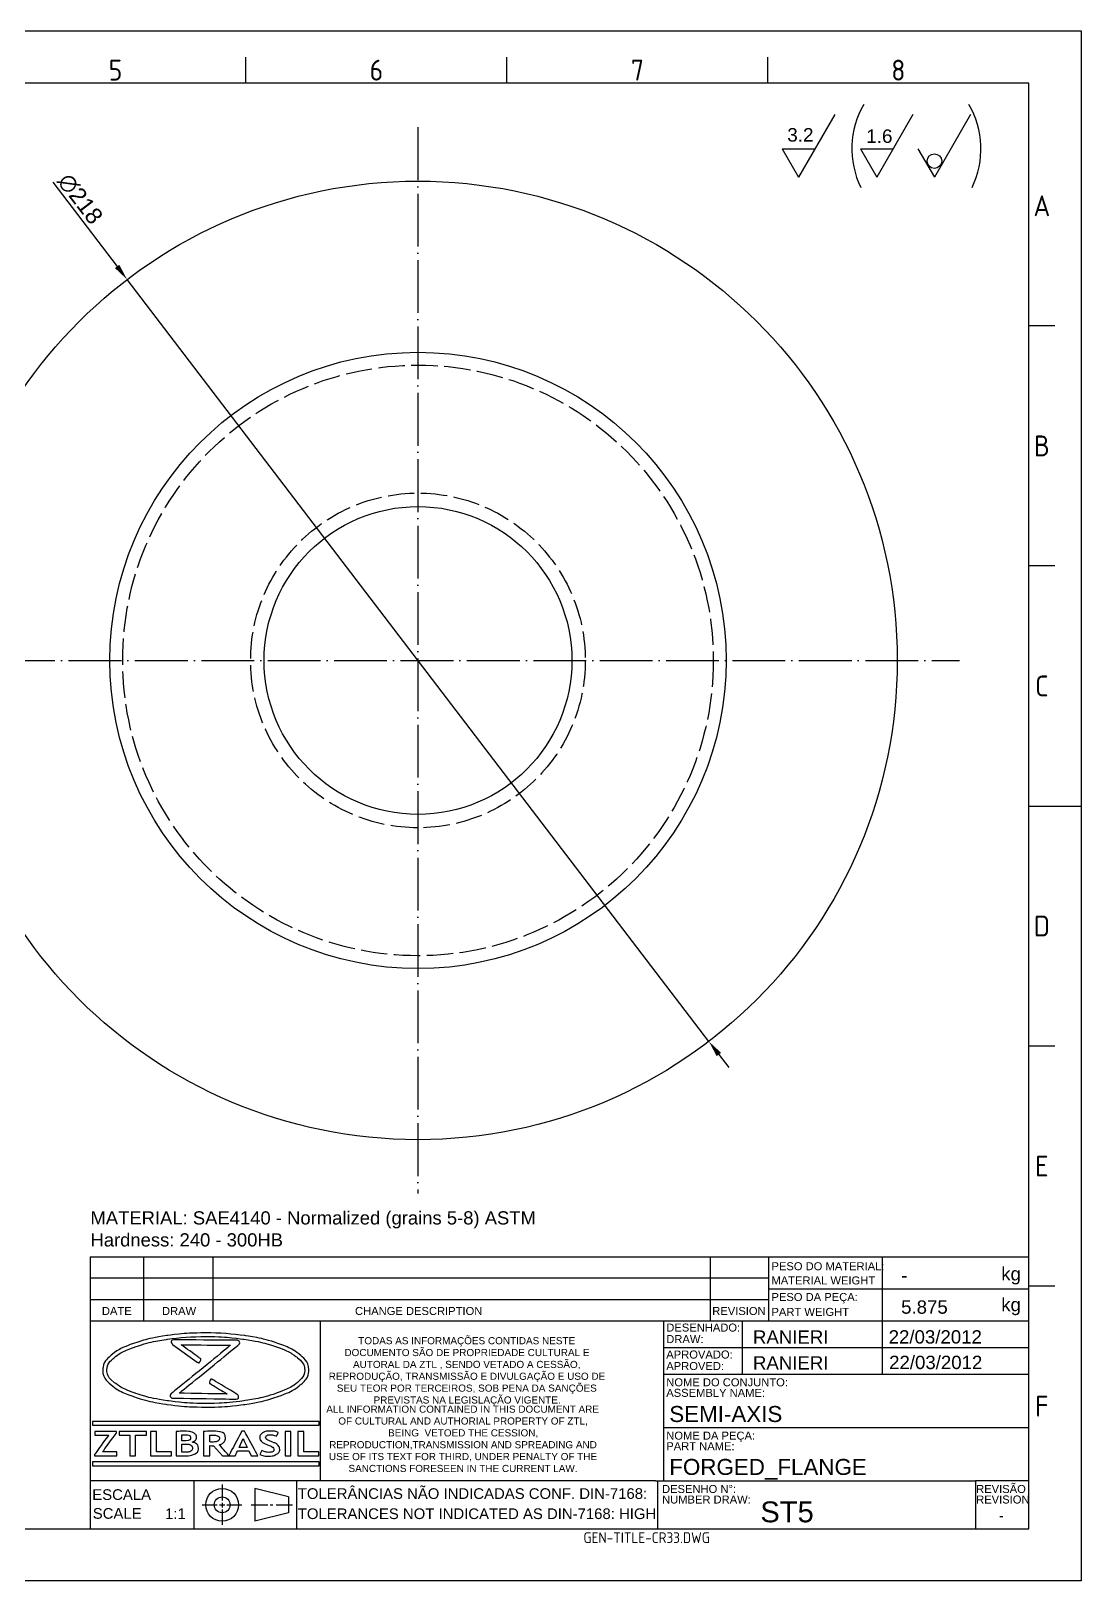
# Model space of a CAD drawing. Header units: millimetres. Extents: x 1867 to 2365, y 1359 to 1712.
# Drawn here: x 2126.7 to 2365.5, y 1359.2 to 1711.7 of the extents above; entities that cross this region are included whole.
import ezdxf
from ezdxf.enums import TextEntityAlignment as Align

# ---------------------------------------------------------------- set-up
doc = ezdxf.new("R2010")
doc.units = ezdxf.units.MM
for name, pattern in [('ACAD_ISO02W100', [15, 12, -3]), ('ACAD_ISO04W100', [30, 24, -3, 0, -3]), ('ACAD_ISO05W100', [33, 24, -3, 0, -3, 0, -3])]:
    doc.linetypes.add(name, pattern=pattern)
for name, color, linetype, lineweight in [('AM_0', 7, 'Continuous', 30), ('AM_4', 1, 'ACAD_ISO04W100', 25), ('AM_5', 3, 'Continuous', 25), ('AM_8', 170, 'Continuous', 25), ('AM_9', 40, 'ACAD_ISO02W100', 25), ('AM_BOR', 2, 'ACAD_ISO05W100', 25)]:
    doc.layers.add(name, color=color, linetype=linetype, lineweight=lineweight)
doc.layers.add('Camada 1', color=7, linetype='Continuous')
doc.styles.add('ACISOTS', font='isocp.shx', dxfattribs={"height": 1})
doc.styles.get("Standard").update_dxf_attribs({"font": 'arial.ttf'})
doc.dimstyles.new('ISO-25', dxfattribs={"dimtxt": 3.75, "dimasz": 3.75, "dimexe": 1.25, "dimexo": 0.625, "dimtad": 1, "dimtxsty": 'Standard', "dimcen": 2.5, "dimadec": 0, "dimazin": 0, "dimtfac": 1, "dimtmove": 0, "dimatfit": 3, "dimfxl": 1, "dimarcsym": 0})

# ---------------------------------------------------------------- blocks, each defined once
blk = doc.blocks.new('A3 ZTL')
for p, q in [((401.17, 280.82), (19.57, 280.82)), ((401.17, 9.78), (401.17, 280.82)), ((19.57, 9.78), (401.17, 9.78))]:
    blk.add_line(p, q)
at = {"layer": 'AM_BOR', "color": 135, "linetype": 'Continuous', "lineweight": 25}
for p, q in [((0, 290.61), (410.96, 290.61)), ((410.96, 290.61), (410.96, 0)), ((410.96, 0), (0, 0))]:
    blk.add_line(p, q, dxfattribs=at)
at = {"layer": 'AM_BOR', "color": 135, "lineweight": 25}
for p, q in [((254.4, 280.82), (254.4, 285.71)), ((303.33, 280.82), (303.33, 285.71)), ((352.25, 280.82), (352.25, 285.71)), ((406.07, 235.32), (401.17, 235.32)), ((406.07, 190.31), (401.17, 190.31)), ((401.17, 145.3), (410.96, 145.3)), ((406.07, 100.29), (401.17, 100.29)), ((406.07, 55.28), (401.17, 55.28))]:
    blk.add_line(p, q, dxfattribs=at)
at = {"layer": 'AM_BOR', "color": 135, "lineweight": 25, "style": 'ACISOTS'}
for s, p in [('5', (229.94, 283.27)), ('6', (278.86, 283.27)), ('7', (327.79, 283.27)), ('8', (376.71, 283.27)), ('A', (403.62, 257.83)), ('B', (403.62, 212.82)), ('C', (403.62, 167.81)), ('D', (403.62, 122.8)), ('E', (403.62, 77.79)), ('F', (403.62, 32.78))]:
    blk.add_text(s, height=3.91, dxfattribs=at).set_placement(p, align=Align.MIDDLE)
blk = doc.blocks.new('*D83')
at = {"layer": 'AM_5', "color": 0, "lineweight": -2, "ltscale": 0.5, "transparency": 16777216}
for p, q in [((2131.66, 1677.32), (2146.28, 1658.17)), ((2280.86, 1481.92), (2148.56, 1655.19)), ((2283.14, 1478.94), (2285.41, 1475.96))]:
    blk.add_line(p, q, dxfattribs=at)
at = {"layer": 'AM_5', "color": 0, "ltscale": 0.5, "transparency": 16777216}
for points in [[(2146.78, 1658.54), (2145.79, 1657.79), (2148.56, 1655.19)], [(2283.64, 1479.32), (2282.64, 1478.56), (2280.86, 1481.92)]]:
    blk.add_solid(points, dxfattribs=at)
at = {"layer": 'Defpoints', "color": 0, "ltscale": 0.5, "transparency": 16777216}
for p in [(2148.56, 1655.19), (2280.86, 1481.92)]:
    blk.add_point(p, dxfattribs=at)
at = {"layer": 'AM_5', "color": 0, "ltscale": 0.5, "transparency": 16777216, "insert": (2137.89, 1673.51), "char_height": 3.75, "attachment_point": 5, "rotation": 307.3657}
blk.add_mtext('∅218', dxfattribs=at)

msp = doc.modelspace()

# ---------------------------------------------------------------- linework, layer by layer
at = {"linetype": 'Continuous'}
msp.add_line((2140.138, 1432.93), (2353.626, 1432.93), dxfattribs=at)
at = {"layer": 'AM_0', "ltscale": 0.5}
for radius in [109, 70.08, 35]:
    msp.add_circle((2214.711, 1568.554), radius, dxfattribs=at)
at = {"layer": 'AM_4', "ltscale": 0.5}
for p, q in [((2214.711, 1689.798), (2214.711, 1447.311)), ((1923.852, 1568.554), (2337.878, 1568.554))]:
    msp.add_line(p, q, dxfattribs=at)
at = {"layer": 'AM_5'}
for p, q in [((2309.489, 1692.686), (2301.272, 1678.453)), ((2327.285, 1692.686), (2319.067, 1678.453)), ((2340.37, 1692.686), (2332.152, 1678.453)), ((2297.537, 1684.923), (2305.007, 1684.923)), ((2297.537, 1684.923), (2301.272, 1678.453)), ((2315.332, 1684.923), (2322.803, 1684.923)), ((2315.332, 1684.923), (2319.067, 1678.453)), ((2328.417, 1684.923), (2332.152, 1678.453))]:
    msp.add_line(p, q, dxfattribs=at)
msp.add_circle((2332.167, 1682.119), 1.656, dxfattribs=at)
for centre, start, end in [((2333.504, 1684.908), 149.81687, 205.95777), ((2322.63, 1684.908), 334.04223, 30.18313)]:
    msp.add_arc(centre, 20.115, start, end, dxfattribs=at)
at = {"layer": 'AM_8', "color": 0, "linetype": 'Continuous'}
for p, q in [((2140.138, 1432.93), (2140.138, 1371.067)), ((2152.268, 1432.93), (2152.268, 1418.374)), ((2168.037, 1432.93), (2168.037, 1418.374)), ((2281.151, 1432.93), (2281.151, 1418.374)), ((2294.489, 1418.374), (2294.489, 1432.93)), ((2320.268, 1432.93), (2320.268, 1425.652)), ((2353.626, 1371.067), (2353.626, 1432.93)), ((2294.489, 1428.078), (2140.138, 1428.078)), ((2294.489, 1425.652), (2353.626, 1425.652)), ((2320.268, 1425.652), (2320.268, 1418.374)), ((2140.138, 1423.226), (2294.489, 1423.226)), ((2140.138, 1418.374), (2268.716, 1418.374)), ((2192.475, 1418.374), (2192.475, 1381.984)), ((2268.716, 1418.374), (2353.626, 1418.374)), ((2270.568, 1418.374), (2270.568, 1395.327)), ((2288.464, 1418.374), (2288.464, 1406.244)), ((2320.268, 1418.374), (2320.268, 1406.244)), ((2270.568, 1412.309), (2353.626, 1412.309)), ((2270.568, 1406.244), (2353.626, 1406.244)), ((2270.568, 1395.327), (2270.568, 1381.984)), ((2270.568, 1394.114), (2353.626, 1394.114)), ((2140.669, 1385.395), (2180.406, 1385.395)), ((2268.716, 1381.984), (2140.138, 1381.984)), ((2193.948, 1381.984), (2140.138, 1381.984)), ((2163.712, 1381.984), (2163.712, 1371.067)), ((2187.071, 1381.984), (2187.071, 1371.067)), ((2268.716, 1381.984), (2341.496, 1381.984)), ((2269.221, 1371.067), (2269.221, 1381.984)), ((2353.626, 1381.984), (2341.496, 1381.984)), ((2341.496, 1381.984), (2341.496, 1371.067)), ((2170.175, 1381.109), (2170.175, 1377.51)), ((2185.255, 1378.325), (2177.624, 1380.26)), ((2177.624, 1380.26), (2177.624, 1372.792)), ((2185.255, 1378.325), (2185.255, 1374.726)), ((2165.614, 1376.526), (2169.039, 1376.526)), ((2169.558, 1376.526), (2170.763, 1376.526)), ((2170.175, 1377.009), (2170.175, 1375.934)), ((2170.175, 1375.452), (2170.175, 1371.943)), ((2171.227, 1376.526), (2174.63, 1376.526)), ((2176.792, 1376.526), (2180.544, 1376.526)), ((2181.122, 1376.526), (2181.726, 1376.526)), ((2182.424, 1376.526), (2186.14, 1376.526)), ((2185.255, 1374.726), (2177.624, 1372.792)), ((2140.138, 1371.067), (2353.626, 1371.067))]:
    msp.add_line(p, q, dxfattribs=at)
for radius in [3.734, 1.8]:
    msp.add_circle((2170.175, 1376.526), radius, dxfattribs=at)
at = {"layer": 'AM_9', "ltscale": 0.5}
for radius in [67.159, 38.056]:
    msp.add_circle((2214.711, 1568.554), radius, dxfattribs=at)
at = {"layer": 'Camada 1'}
for points, knots in [([(2166.45, 1415.617), (2169.579, 1415.617), (2172.57, 1415.398), (2175.302, 1415.001), (2175.302, 1415.001), (2178.142, 1414.589), (2180.703, 1413.984), (2182.85, 1413.235), (2182.85, 1413.235), (2185.055, 1412.465), (2186.834, 1411.537), (2188.051, 1410.497), (2188.051, 1410.497), (2189.235, 1409.485), (2189.889, 1408.366), (2189.889, 1407.183), (2189.889, 1407.183), (2189.889, 1405.999), (2189.235, 1404.88), (2188.051, 1403.868), (2188.051, 1403.868), (2186.834, 1402.829), (2185.055, 1401.9), (2182.85, 1401.13), (2182.85, 1401.13), (2180.703, 1400.38), (2178.142, 1399.776), (2175.302, 1399.364), (2175.302, 1399.364), (2172.57, 1398.967), (2169.579, 1398.748), (2166.45, 1398.748), (2166.45, 1398.748), (2163.321, 1398.748), (2160.33, 1398.967), (2157.598, 1399.364), (2157.598, 1399.364), (2154.758, 1399.776), (2152.198, 1400.38), (2150.05, 1401.13), (2150.05, 1401.13), (2147.845, 1401.9), (2146.066, 1402.829), (2144.85, 1403.868), (2144.85, 1403.868), (2143.665, 1404.88), (2143.011, 1405.999), (2143.011, 1407.183), (2143.011, 1407.183), (2143.011, 1408.366), (2143.665, 1409.485), (2144.85, 1410.497), (2144.85, 1410.497), (2146.066, 1411.537), (2147.845, 1412.465), (2150.05, 1413.235), (2150.05, 1413.235), (2152.198, 1413.984), (2154.759, 1414.589), (2157.598, 1415.001), (2157.598, 1415.001), (2160.33, 1415.398), (2163.321, 1415.617), (2166.45, 1415.617)], [0, 0, 0, 0, 0.0588235, 0.0588235, 0.0588235, 0.0882353, 0.1176471, 0.1176471, 0.1176471, 0.1470588, 0.1764706, 0.1764706, 0.1764706, 0.2058824, 0.2352941, 0.2352941, 0.2352941, 0.2647059, 0.2941176, 0.2941176, 0.2941176, 0.3235294, 0.3529412, 0.3529412, 0.3529412, 0.3823529, 0.4117647, 0.4117647, 0.4117647, 0.4411765, 0.4705882, 0.4705882, 0.4705882, 0.5, 0.5294118, 0.5294118, 0.5294118, 0.5588235, 0.5882353, 0.5882353, 0.5882353, 0.6176471, 0.6470588, 0.6470588, 0.6470588, 0.6764706, 0.7058824, 0.7058824, 0.7058824, 0.7352941, 0.7647059, 0.7647059, 0.7647059, 0.7941176, 0.8235294, 0.8235294, 0.8235294, 0.8529412, 0.8823529, 0.8823529, 0.8823529, 0.9411765, 1, 1, 1, 1]), ([(2166.45, 1414.785), (2163.376, 1414.785), (2160.442, 1414.571), (2157.767, 1414.184), (2157.767, 1414.184), (2154.987, 1413.781), (2152.485, 1413.192), (2150.392, 1412.461), (2150.392, 1412.461), (2148.355, 1411.75), (2146.714, 1410.911), (2145.596, 1409.988), (2145.596, 1409.988), (2144.536, 1409.113), (2143.95, 1408.164), (2143.95, 1407.183), (2143.95, 1407.183), (2143.95, 1406.201), (2144.536, 1405.252), (2145.596, 1404.377), (2145.596, 1404.377), (2146.714, 1403.454), (2148.355, 1402.615), (2150.392, 1401.904), (2150.392, 1401.904), (2152.485, 1401.173), (2154.987, 1400.584), (2157.767, 1400.181), (2157.767, 1400.181), (2160.442, 1399.794), (2163.375, 1399.58), (2166.45, 1399.58), (2166.45, 1399.58), (2169.525, 1399.58), (2172.458, 1399.794), (2175.134, 1400.181), (2175.134, 1400.181), (2177.913, 1400.584), (2180.415, 1401.173), (2182.508, 1401.904), (2182.508, 1401.904), (2184.545, 1402.615), (2186.186, 1403.454), (2187.304, 1404.377), (2187.304, 1404.377), (2188.364, 1405.252), (2188.951, 1406.201), (2188.951, 1407.183), (2188.951, 1407.183), (2188.951, 1408.164), (2188.364, 1409.113), (2187.304, 1409.988), (2187.304, 1409.988), (2186.186, 1410.911), (2184.545, 1411.75), (2182.508, 1412.461), (2182.508, 1412.461), (2180.415, 1413.192), (2177.913, 1413.781), (2175.133, 1414.184), (2175.133, 1414.184), (2172.458, 1414.571), (2169.525, 1414.785), (2166.45, 1414.785)], [0, 0, 0, 0, 0.0588235, 0.0588235, 0.0588235, 0.0882353, 0.1176471, 0.1176471, 0.1176471, 0.1470588, 0.1764706, 0.1764706, 0.1764706, 0.2058824, 0.2352941, 0.2352941, 0.2352941, 0.2647059, 0.2941176, 0.2941176, 0.2941176, 0.3235294, 0.3529412, 0.3529412, 0.3529412, 0.3823529, 0.4117647, 0.4117647, 0.4117647, 0.4411765, 0.4705882, 0.4705882, 0.4705882, 0.5, 0.5294118, 0.5294118, 0.5294118, 0.5588235, 0.5882353, 0.5882353, 0.5882353, 0.6176471, 0.6470588, 0.6470588, 0.6470588, 0.6764706, 0.7058824, 0.7058824, 0.7058824, 0.7352941, 0.7647059, 0.7647059, 0.7647059, 0.7941176, 0.8235294, 0.8235294, 0.8235294, 0.8529412, 0.8823529, 0.8823529, 0.8823529, 0.9411765, 1, 1, 1, 1]), ([(2164.501, 1408.978), (2164.501, 1408.978), (2158.885, 1413.002), (2158.885, 1413.002), (2158.885, 1413.002), (2158.467, 1413.302), (2158.637, 1414.062), (2159.129, 1414.058), (2159.129, 1414.058), (2159.129, 1414.058), (2173.632, 1413.942), (2173.632, 1413.942), (2173.632, 1413.942), (2174.108, 1413.938), (2174.285, 1413.22), (2173.896, 1412.904), (2173.896, 1412.904), (2173.896, 1412.904), (2160.395, 1401.904), (2160.395, 1401.904), (2160.395, 1401.904), (2160.395, 1401.904), (2171.338, 1401.728), (2171.338, 1401.728), (2171.338, 1401.728), (2171.338, 1401.728), (2167.657, 1403.945), (2167.657, 1403.945), (2167.657, 1403.945), (2167.415, 1404.091), (2167.173, 1404.237), (2167.384, 1404.742), (2167.384, 1404.742), (2167.595, 1405.248), (2167.837, 1405.102), (2168.079, 1404.957), (2168.079, 1404.957), (2168.079, 1404.957), (2173.597, 1401.633), (2173.597, 1401.633), (2173.597, 1401.633), (2174.048, 1401.36), (2173.889, 1400.551), (2173.38, 1400.559), (2173.38, 1400.559), (2173.38, 1400.559), (2158.878, 1400.792), (2158.878, 1400.792), (2158.878, 1400.792), (2158.403, 1400.799), (2158.229, 1401.515), (2158.617, 1401.83), (2158.617, 1401.83), (2158.617, 1401.83), (2172.104, 1412.818), (2172.104, 1412.818), (2172.104, 1412.818), (2172.104, 1412.818), (2160.863, 1412.909), (2160.863, 1412.909), (2160.863, 1412.909), (2160.863, 1412.909), (2164.985, 1409.954), (2164.985, 1409.954), (2164.985, 1409.954), (2165.215, 1409.79), (2165.445, 1409.625), (2165.202, 1409.137), (2165.202, 1409.137), (2164.96, 1408.649), (2164.73, 1408.814), (2164.501, 1408.978)], [0, 0, 0, 0, 0.0526316, 0.0526316, 0.0526316, 0.0789474, 0.1052632, 0.1052632, 0.1052632, 0.1315789, 0.1578947, 0.1578947, 0.1578947, 0.1842105, 0.2105263, 0.2105263, 0.2105263, 0.2368421, 0.2631579, 0.2631579, 0.2631579, 0.2894737, 0.3157895, 0.3157895, 0.3157895, 0.3421053, 0.3684211, 0.3684211, 0.3684211, 0.3947368, 0.4210526, 0.4210526, 0.4210526, 0.4473684, 0.4736842, 0.4736842, 0.4736842, 0.5, 0.5263158, 0.5263158, 0.5263158, 0.5526316, 0.5789474, 0.5789474, 0.5789474, 0.6052632, 0.6315789, 0.6315789, 0.6315789, 0.6578947, 0.6842105, 0.6842105, 0.6842105, 0.7105263, 0.7368421, 0.7368421, 0.7368421, 0.7631579, 0.7894737, 0.7894737, 0.7894737, 0.8157895, 0.8421053, 0.8421053, 0.8421053, 0.8684211, 0.8947368, 0.8947368, 0.8947368, 0.9473684, 1, 1, 1, 1]), ([(2140.769, 1395.493), (2140.769, 1395.493), (2192.131, 1395.493), (2192.131, 1395.493), (2192.131, 1395.493), (2192.131, 1395.493), (2192.232, 1395.493), (2192.232, 1395.493), (2192.232, 1395.493), (2192.232, 1395.493), (2192.232, 1395.392), (2192.232, 1395.392), (2192.232, 1395.392), (2192.232, 1395.392), (2192.232, 1394.724), (2192.232, 1394.724), (2192.232, 1394.724), (2192.232, 1394.724), (2192.232, 1394.623), (2192.232, 1394.623), (2192.232, 1394.623), (2192.232, 1394.623), (2192.131, 1394.623), (2192.131, 1394.623), (2192.131, 1394.623), (2192.131, 1394.623), (2140.769, 1394.623), (2140.769, 1394.623), (2140.769, 1394.623), (2140.769, 1394.623), (2140.669, 1394.623), (2140.669, 1394.623), (2140.669, 1394.623), (2140.669, 1394.623), (2140.669, 1394.724), (2140.669, 1394.724), (2140.669, 1394.724), (2140.669, 1394.724), (2140.669, 1395.392), (2140.669, 1395.392), (2140.669, 1395.392), (2140.669, 1395.392), (2140.669, 1395.493), (2140.669, 1395.493), (2140.669, 1395.493), (2140.669, 1395.493), (2140.769, 1395.493), (2140.769, 1395.493)], [0, 0, 0, 0, 0.0769231, 0.0769231, 0.0769231, 0.1153846, 0.1538462, 0.1538462, 0.1538462, 0.1923077, 0.2307692, 0.2307692, 0.2307692, 0.2692308, 0.3076923, 0.3076923, 0.3076923, 0.3461538, 0.3846154, 0.3846154, 0.3846154, 0.4230769, 0.4615385, 0.4615385, 0.4615385, 0.5, 0.5384615, 0.5384615, 0.5384615, 0.5769231, 0.6153846, 0.6153846, 0.6153846, 0.6538462, 0.6923077, 0.6923077, 0.6923077, 0.7307692, 0.7692308, 0.7692308, 0.7692308, 0.8076923, 0.8461538, 0.8461538, 0.8461538, 0.9230769, 1, 1, 1, 1]), ([(2141.18, 1387.676), (2141.18, 1387.676), (2141.18, 1387.994), (2141.18, 1387.994), (2141.18, 1387.994), (2141.18, 1387.994), (2144.322, 1392.339), (2144.322, 1392.339), (2144.322, 1392.339), (2144.322, 1392.339), (2141.232, 1392.339), (2141.232, 1392.339), (2141.232, 1392.339), (2141.232, 1392.339), (2141.232, 1393.212), (2141.232, 1393.212), (2141.232, 1393.212), (2141.232, 1393.212), (2146.144, 1393.212), (2146.144, 1393.212), (2146.144, 1393.212), (2146.144, 1393.212), (2146.144, 1392.895), (2146.144, 1392.895), (2146.144, 1392.895), (2146.144, 1392.895), (2142.991, 1388.55), (2142.991, 1388.55), (2142.991, 1388.55), (2142.991, 1388.55), (2146.256, 1388.55), (2146.256, 1388.55), (2146.256, 1388.55), (2146.256, 1388.55), (2146.256, 1387.676), (2146.256, 1387.676), (2146.256, 1387.676), (2146.256, 1387.676), (2141.18, 1387.676), (2141.18, 1387.676)], [0, 0, 0, 0, 0.0909091, 0.0909091, 0.0909091, 0.1363636, 0.1818182, 0.1818182, 0.1818182, 0.2272727, 0.2727273, 0.2727273, 0.2727273, 0.3181818, 0.3636364, 0.3636364, 0.3636364, 0.4090909, 0.4545455, 0.4545455, 0.4545455, 0.5, 0.5454545, 0.5454545, 0.5454545, 0.5909091, 0.6363636, 0.6363636, 0.6363636, 0.6818182, 0.7272727, 0.7272727, 0.7272727, 0.7727273, 0.8181818, 0.8181818, 0.8181818, 0.9090909, 1, 1, 1, 1]), ([(2150.503, 1392.339), (2150.503, 1392.339), (2150.503, 1387.676), (2150.503, 1387.676), (2150.503, 1387.676), (2150.503, 1387.676), (2149.166, 1387.676), (2149.166, 1387.676), (2149.166, 1387.676), (2149.166, 1387.676), (2149.166, 1392.339), (2149.166, 1392.339), (2149.166, 1392.339), (2149.166, 1392.339), (2146.77, 1392.339), (2146.77, 1392.339), (2146.77, 1392.339), (2146.77, 1392.339), (2146.77, 1393.212), (2146.77, 1393.212), (2146.77, 1393.212), (2146.77, 1393.212), (2153.006, 1393.212), (2153.006, 1393.212), (2153.006, 1393.212), (2153.006, 1393.212), (2153.006, 1392.339), (2153.006, 1392.339), (2153.006, 1392.339), (2153.006, 1392.339), (2150.503, 1392.339), (2150.503, 1392.339)], [0, 0, 0, 0, 0.1111111, 0.1111111, 0.1111111, 0.1666667, 0.2222222, 0.2222222, 0.2222222, 0.2777778, 0.3333333, 0.3333333, 0.3333333, 0.3888889, 0.4444444, 0.4444444, 0.4444444, 0.5, 0.5555556, 0.5555556, 0.5555556, 0.6111111, 0.6666667, 0.6666667, 0.6666667, 0.7222222, 0.7777778, 0.7777778, 0.7777778, 0.8888889, 1, 1, 1, 1]), ([(2153.88, 1387.676), (2153.88, 1387.676), (2153.88, 1393.212), (2153.88, 1393.212), (2153.88, 1393.212), (2153.88, 1393.212), (2155.218, 1393.212), (2155.218, 1393.212), (2155.218, 1393.212), (2155.218, 1393.212), (2155.218, 1388.55), (2155.218, 1388.55), (2155.218, 1388.55), (2155.218, 1388.55), (2158.623, 1388.55), (2158.623, 1388.55), (2158.623, 1388.55), (2158.623, 1388.55), (2158.623, 1387.676), (2158.623, 1387.676), (2158.623, 1387.676), (2158.623, 1387.676), (2153.88, 1387.676), (2153.88, 1387.676)], [0, 0, 0, 0, 0.1428571, 0.1428571, 0.1428571, 0.2142857, 0.2857143, 0.2857143, 0.2857143, 0.3571429, 0.4285714, 0.4285714, 0.4285714, 0.5, 0.5714286, 0.5714286, 0.5714286, 0.6428571, 0.7142857, 0.7142857, 0.7142857, 0.8571429, 1, 1, 1, 1]), ([(2162.005, 1387.676), (2162.005, 1387.676), (2159.701, 1387.676), (2159.701, 1387.676), (2159.701, 1387.676), (2159.701, 1387.676), (2159.701, 1393.208), (2159.701, 1393.208), (2159.701, 1393.208), (2160.717, 1393.243), (2161.428, 1393.261), (2161.835, 1393.261), (2161.835, 1393.261), (2162.618, 1393.261), (2163.229, 1393.138), (2163.669, 1392.892), (2163.669, 1392.892), (2164.11, 1392.647), (2164.329, 1392.296), (2164.329, 1391.841), (2164.329, 1391.841), (2164.329, 1391.403), (2164.013, 1391.056), (2163.383, 1390.802), (2163.383, 1390.802), (2164.319, 1390.562), (2164.787, 1390.068), (2164.787, 1389.32), (2164.787, 1389.32), (2164.787, 1388.817), (2164.527, 1388.417), (2164.011, 1388.12), (2164.011, 1388.12), (2163.494, 1387.825), (2162.825, 1387.676), (2162.005, 1387.676)], [0, 0, 0, 0, 0.1, 0.1, 0.1, 0.15, 0.2, 0.2, 0.2, 0.25, 0.3, 0.3, 0.3, 0.35, 0.4, 0.4, 0.4, 0.45, 0.5, 0.5, 0.5, 0.55, 0.6, 0.6, 0.6, 0.65, 0.7, 0.7, 0.7, 0.75, 0.8, 0.8, 0.8, 0.9, 1, 1, 1, 1]), ([(2161.038, 1392.423), (2161.038, 1392.423), (2161.038, 1391.096), (2161.038, 1391.096), (2161.038, 1391.096), (2161.243, 1391.087), (2161.459, 1391.081), (2161.686, 1391.081), (2161.686, 1391.081), (2162.556, 1391.081), (2162.992, 1391.321), (2162.992, 1391.802), (2162.992, 1391.802), (2162.992, 1392.228), (2162.597, 1392.441), (2161.805, 1392.441), (2161.805, 1392.441), (2161.596, 1392.441), (2161.34, 1392.434), (2161.038, 1392.423)], [0, 0, 0, 0, 0.1666667, 0.1666667, 0.1666667, 0.25, 0.3333333, 0.3333333, 0.3333333, 0.4166667, 0.5, 0.5, 0.5, 0.5833333, 0.6666667, 0.6666667, 0.6666667, 0.8333333, 1, 1, 1, 1]), ([(2170.216, 1387.676), (2170.216, 1387.676), (2168.206, 1389.962), (2168.206, 1389.962), (2168.206, 1389.962), (2168.004, 1389.964), (2167.722, 1389.973), (2167.357, 1389.989), (2167.357, 1389.989), (2167.357, 1389.989), (2167.357, 1387.676), (2167.357, 1387.676), (2167.357, 1387.676), (2167.357, 1387.676), (2165.968, 1387.676), (2165.968, 1387.676), (2165.968, 1387.676), (2165.968, 1387.676), (2165.968, 1393.212), (2165.968, 1393.212), (2165.968, 1393.212), (2166.044, 1393.212), (2166.333, 1393.221), (2166.839, 1393.24), (2166.839, 1393.24), (2167.343, 1393.26), (2167.748, 1393.269), (2168.057, 1393.269), (2168.057, 1393.269), (2169.97, 1393.269), (2170.927, 1392.724), (2170.927, 1391.636), (2170.927, 1391.636), (2170.927, 1391.308), (2170.793, 1391.011), (2170.53, 1390.741), (2170.53, 1390.741), (2170.267, 1390.471), (2169.933, 1390.282), (2169.533, 1390.171), (2169.533, 1390.171), (2169.533, 1390.171), (2171.759, 1387.676), (2171.759, 1387.676), (2171.759, 1387.676), (2171.759, 1387.676), (2170.216, 1387.676), (2170.216, 1387.676)], [0, 0, 0, 0, 0.0769231, 0.0769231, 0.0769231, 0.1153846, 0.1538462, 0.1538462, 0.1538462, 0.1923077, 0.2307692, 0.2307692, 0.2307692, 0.2692308, 0.3076923, 0.3076923, 0.3076923, 0.3461538, 0.3846154, 0.3846154, 0.3846154, 0.4230769, 0.4615385, 0.4615385, 0.4615385, 0.5, 0.5384615, 0.5384615, 0.5384615, 0.5769231, 0.6153846, 0.6153846, 0.6153846, 0.6538462, 0.6923077, 0.6923077, 0.6923077, 0.7307692, 0.7692308, 0.7692308, 0.7692308, 0.8076923, 0.8461538, 0.8461538, 0.8461538, 0.9230769, 1, 1, 1, 1]), ([(2176.798, 1387.676), (2176.798, 1387.676), (2176.248, 1388.798), (2176.248, 1388.798), (2176.248, 1388.798), (2176.248, 1388.798), (2173.667, 1388.798), (2173.667, 1388.798), (2173.667, 1388.798), (2173.667, 1388.798), (2173.142, 1387.676), (2173.142, 1387.676), (2173.142, 1387.676), (2173.142, 1387.676), (2171.657, 1387.676), (2171.657, 1387.676), (2171.657, 1387.676), (2171.657, 1387.676), (2174.66, 1393.288), (2174.66, 1393.288), (2174.66, 1393.288), (2174.66, 1393.288), (2175.246, 1393.288), (2175.246, 1393.288), (2175.246, 1393.288), (2175.246, 1393.288), (2178.274, 1387.676), (2178.274, 1387.676), (2178.274, 1387.676), (2178.274, 1387.676), (2176.798, 1387.676), (2176.798, 1387.676)], [0, 0, 0, 0, 0.1111111, 0.1111111, 0.1111111, 0.1666667, 0.2222222, 0.2222222, 0.2222222, 0.2777778, 0.3333333, 0.3333333, 0.3333333, 0.3888889, 0.4444444, 0.4444444, 0.4444444, 0.5, 0.5555556, 0.5555556, 0.5555556, 0.6111111, 0.6666667, 0.6666667, 0.6666667, 0.7222222, 0.7777778, 0.7777778, 0.7777778, 0.8888889, 1, 1, 1, 1]), ([(2178.711, 1387.982), (2178.711, 1387.982), (2179.206, 1388.863), (2179.206, 1388.863), (2179.206, 1388.863), (2179.733, 1388.591), (2180.252, 1388.455), (2180.763, 1388.455), (2180.763, 1388.455), (2181.549, 1388.455), (2181.941, 1388.657), (2181.941, 1389.059), (2181.941, 1389.059), (2181.941, 1389.249), (2181.847, 1389.428), (2181.663, 1389.6), (2181.663, 1389.6), (2181.479, 1389.771), (2181.096, 1389.963), (2180.519, 1390.176), (2180.519, 1390.176), (2179.941, 1390.389), (2179.552, 1390.564), (2179.352, 1390.701), (2179.352, 1390.701), (2179.151, 1390.839), (2178.997, 1391.001), (2178.888, 1391.191), (2178.888, 1391.191), (2178.781, 1391.379), (2178.727, 1391.588), (2178.727, 1391.818), (2178.727, 1391.818), (2178.727, 1392.246), (2178.941, 1392.601), (2179.367, 1392.883), (2179.367, 1392.883), (2179.794, 1393.166), (2180.342, 1393.306), (2181.01, 1393.306), (2181.01, 1393.306), (2181.881, 1393.306), (2182.52, 1393.186), (2182.929, 1392.948), (2182.929, 1392.948), (2182.929, 1392.948), (2182.521, 1392.102), (2182.521, 1392.102), (2182.521, 1392.102), (2182.053, 1392.348), (2181.556, 1392.472), (2181.037, 1392.472), (2181.037, 1392.472), (2180.728, 1392.472), (2180.489, 1392.411), (2180.319, 1392.292), (2180.319, 1392.292), (2180.149, 1392.173), (2180.064, 1392.016), (2180.064, 1391.826), (2180.064, 1391.826), (2180.064, 1391.508), (2180.542, 1391.178), (2181.498, 1390.835), (2181.498, 1390.835), (2182.002, 1390.654), (2182.365, 1390.487), (2182.588, 1390.335), (2182.588, 1390.335), (2182.811, 1390.182), (2182.981, 1390.004), (2183.097, 1389.802), (2183.097, 1389.802), (2183.215, 1389.6), (2183.273, 1389.373), (2183.273, 1389.124), (2183.273, 1389.124), (2183.273, 1388.675), (2183.032, 1388.306), (2182.55, 1388.017), (2182.55, 1388.017), (2182.069, 1387.727), (2181.423, 1387.582), (2180.614, 1387.582), (2180.614, 1387.582), (2179.911, 1387.582), (2179.278, 1387.715), (2178.711, 1387.982)], [0, 0, 0, 0, 0.0434783, 0.0434783, 0.0434783, 0.0652174, 0.0869565, 0.0869565, 0.0869565, 0.1086957, 0.1304348, 0.1304348, 0.1304348, 0.1521739, 0.173913, 0.173913, 0.173913, 0.1956522, 0.2173913, 0.2173913, 0.2173913, 0.2391304, 0.2608696, 0.2608696, 0.2608696, 0.2826087, 0.3043478, 0.3043478, 0.3043478, 0.326087, 0.3478261, 0.3478261, 0.3478261, 0.3695652, 0.3913043, 0.3913043, 0.3913043, 0.4130435, 0.4347826, 0.4347826, 0.4347826, 0.4565217, 0.4782609, 0.4782609, 0.4782609, 0.5, 0.5217391, 0.5217391, 0.5217391, 0.5434783, 0.5652174, 0.5652174, 0.5652174, 0.5869565, 0.6086957, 0.6086957, 0.6086957, 0.6304348, 0.6521739, 0.6521739, 0.6521739, 0.673913, 0.6956522, 0.6956522, 0.6956522, 0.7173913, 0.7391304, 0.7391304, 0.7391304, 0.7608696, 0.7826087, 0.7826087, 0.7826087, 0.8043478, 0.826087, 0.826087, 0.826087, 0.8478261, 0.8695652, 0.8695652, 0.8695652, 0.8913043, 0.9130435, 0.9130435, 0.9130435, 0.9565217, 1, 1, 1, 1]), ([(2184.48, 1387.676), (2184.48, 1387.676), (2184.48, 1393.212), (2184.48, 1393.212), (2184.48, 1393.212), (2184.48, 1393.212), (2185.818, 1393.212), (2185.818, 1393.212), (2185.818, 1393.212), (2185.818, 1393.212), (2185.818, 1387.676), (2185.818, 1387.676), (2185.818, 1387.676), (2185.818, 1387.676), (2184.48, 1387.676), (2184.48, 1387.676)], [0, 0, 0, 0, 0.2, 0.2, 0.2, 0.3, 0.4, 0.4, 0.4, 0.5, 0.6, 0.6, 0.6, 0.8, 1, 1, 1, 1]), ([(2187.385, 1387.676), (2187.385, 1387.676), (2187.385, 1393.212), (2187.385, 1393.212), (2187.385, 1393.212), (2187.385, 1393.212), (2188.723, 1393.212), (2188.723, 1393.212), (2188.723, 1393.212), (2188.723, 1393.212), (2188.723, 1388.55), (2188.723, 1388.55), (2188.723, 1388.55), (2188.723, 1388.55), (2192.128, 1388.55), (2192.128, 1388.55), (2192.128, 1388.55), (2192.128, 1388.55), (2192.128, 1387.676), (2192.128, 1387.676), (2192.128, 1387.676), (2192.128, 1387.676), (2187.385, 1387.676), (2187.385, 1387.676)], [0, 0, 0, 0, 0.1428571, 0.1428571, 0.1428571, 0.2142857, 0.2857143, 0.2857143, 0.2857143, 0.3571429, 0.4285714, 0.4285714, 0.4285714, 0.5, 0.5714286, 0.5714286, 0.5714286, 0.6428571, 0.7142857, 0.7142857, 0.7142857, 0.8571429, 1, 1, 1, 1]), ([(2161.038, 1390.33), (2161.038, 1390.33), (2161.038, 1388.501), (2161.038, 1388.501), (2161.038, 1388.501), (2161.308, 1388.483), (2161.528, 1388.473), (2161.696, 1388.473), (2161.696, 1388.473), (2162.293, 1388.473), (2162.726, 1388.548), (2162.995, 1388.697), (2162.995, 1388.697), (2163.264, 1388.845), (2163.399, 1389.093), (2163.399, 1389.437), (2163.399, 1389.437), (2163.399, 1389.752), (2163.274, 1389.981), (2163.023, 1390.124), (2163.023, 1390.124), (2162.772, 1390.269), (2162.335, 1390.34), (2161.712, 1390.34), (2161.712, 1390.34), (2161.582, 1390.34), (2161.357, 1390.337), (2161.038, 1390.33)], [0, 0, 0, 0, 0.125, 0.125, 0.125, 0.1875, 0.25, 0.25, 0.25, 0.3125, 0.375, 0.375, 0.375, 0.4375, 0.5, 0.5, 0.5, 0.5625, 0.625, 0.625, 0.625, 0.6875, 0.75, 0.75, 0.75, 0.875, 1, 1, 1, 1]), ([(2167.357, 1392.358), (2167.357, 1392.358), (2167.357, 1390.821), (2167.357, 1390.821), (2167.357, 1390.821), (2167.604, 1390.805), (2167.794, 1390.798), (2167.924, 1390.798), (2167.924, 1390.798), (2168.482, 1390.798), (2168.891, 1390.856), (2169.149, 1390.972), (2169.149, 1390.972), (2169.408, 1391.088), (2169.538, 1391.312), (2169.538, 1391.648), (2169.538, 1391.648), (2169.538, 1391.92), (2169.4, 1392.111), (2169.121, 1392.218), (2169.121, 1392.218), (2168.843, 1392.326), (2168.406, 1392.38), (2167.81, 1392.38), (2167.81, 1392.38), (2167.666, 1392.38), (2167.515, 1392.374), (2167.357, 1392.358)], [0, 0, 0, 0, 0.125, 0.125, 0.125, 0.1875, 0.25, 0.25, 0.25, 0.3125, 0.375, 0.375, 0.375, 0.4375, 0.5, 0.5, 0.5, 0.5625, 0.625, 0.625, 0.625, 0.6875, 0.75, 0.75, 0.75, 0.875, 1, 1, 1, 1]), ([(2174.953, 1391.595), (2174.953, 1391.595), (2174.047, 1389.55), (2174.047, 1389.55), (2174.047, 1389.55), (2174.047, 1389.55), (2175.857, 1389.55), (2175.857, 1389.55), (2175.857, 1389.55), (2175.857, 1389.55), (2174.953, 1391.595), (2174.953, 1391.595)], [0, 0, 0, 0, 0.25, 0.25, 0.25, 0.375, 0.5, 0.5, 0.5, 0.75, 1, 1, 1, 1]), ([(2140.769, 1386.265), (2140.769, 1386.265), (2192.131, 1386.265), (2192.131, 1386.265), (2192.131, 1386.265), (2192.131, 1386.265), (2192.232, 1386.265), (2192.232, 1386.265), (2192.232, 1386.265), (2192.232, 1386.265), (2192.232, 1386.164), (2192.232, 1386.164), (2192.232, 1386.164), (2192.232, 1386.164), (2192.232, 1385.496), (2192.232, 1385.496), (2192.232, 1385.496), (2192.232, 1385.496), (2192.232, 1385.395), (2192.232, 1385.395), (2192.232, 1385.395), (2192.232, 1385.395), (2192.131, 1385.395), (2192.131, 1385.395), (2192.131, 1385.395), (2192.131, 1385.395), (2140.769, 1385.395), (2140.769, 1385.395), (2140.769, 1385.395), (2140.769, 1385.395), (2140.669, 1385.395), (2140.669, 1385.395), (2140.669, 1385.395), (2140.669, 1385.395), (2140.669, 1385.496), (2140.669, 1385.496), (2140.669, 1385.496), (2140.669, 1385.496), (2140.669, 1386.164), (2140.669, 1386.164), (2140.669, 1386.164), (2140.669, 1386.164), (2140.669, 1386.265), (2140.669, 1386.265), (2140.669, 1386.265), (2140.669, 1386.265), (2140.769, 1386.265), (2140.769, 1386.265)], [0, 0, 0, 0, 0.0769231, 0.0769231, 0.0769231, 0.1153846, 0.1538462, 0.1538462, 0.1538462, 0.1923077, 0.2307692, 0.2307692, 0.2307692, 0.2692308, 0.3076923, 0.3076923, 0.3076923, 0.3461538, 0.3846154, 0.3846154, 0.3846154, 0.4230769, 0.4615385, 0.4615385, 0.4615385, 0.5, 0.5384615, 0.5384615, 0.5384615, 0.5769231, 0.6153846, 0.6153846, 0.6153846, 0.6538462, 0.6923077, 0.6923077, 0.6923077, 0.7307692, 0.7692308, 0.7692308, 0.7692308, 0.8076923, 0.8461538, 0.8461538, 0.8461538, 0.9230769, 1, 1, 1, 1])]:
    msp.add_open_spline(points, degree=3, knots=knots, dxfattribs=at)

# ---------------------------------------------------------------- block references
at = {"linetype": 'ByBlock', "lineweight": 0, "xscale": 1.2129995295, "yscale": 1.2129995295, "zscale": 1.2129995295}
msp.add_blockref('A3 ZTL', (1867.002, 1359.199), dxfattribs=at)

# ---------------------------------------------------------------- texts
at = {"color": 0, "linetype": 'Continuous', "char_height": 1.61733, "attachment_point": 1}
for s, insert in [('\\pi7.2513;TODAS AS INFORMAÇÕES CONTIDAS NESTE \\P\\pi4.1098;DOCUMENTO SÃO DE PROPRIEDADE CULTURAL E \\P\\pi6.0697;AUTORAL DA ZTL , SENDO VETADO A CESSÃO, \\P\\pi0.53262;REPRODUÇÃO, TRANSMISSÃO E DIVULGAÇÃO E USO DE \\P\\pi2.3756;SEU TEOR POR TERCEIROS, SOB PENA DA SANÇÕES \\P\\pi10.735;PREVISTAS NA LEGISLAÇÃO VIGENTE.', (2193.873, 1414.659)), ('\\pi0.88676;ALL INFORMATION CONTAINED IN THIS DOCUMENT ARE \\P\\pi3.6156;OF CULTURAL AND AUTHORIAL PROPERTY OF ZTL, \\P\\pi14.941;BEING  VETOED THE CESSION, \\P\\pi1.5388;REPRODUCTION,TRANSMISSION AND SPREADING AND \\P\\pi1.4775;USE OF ITS TEXT FOR THIRD, UNDER PENALTY OF THE \\P\\pi5.9329;SANCTIONS FORESEEN IN THE CURRENT LAW.', (2192.973, 1399.091))]:
    msp.add_mtext_dynamic_manual_height_columns(s, width=63.66463, gutter_width=12.5, heights=[0], dxfattribs=dict(at, insert=insert))
at = {"layer": 'AM_5', "char_height": 3.0743, "attachment_point": 1}
for s, insert in [('3.2', (2298.691, 1689.62)), ('1.6', (2316.647, 1689.322))]:
    msp.add_mtext_dynamic_manual_height_columns(s, width=18.23779, gutter_width=12.5, heights=[0], dxfattribs=dict(at, insert=insert))
at = {"layer": 'AM_5', "color": 1, "ltscale": 0.5, "insert": (2140.223, 1443.277), "char_height": 3, "attachment_point": 1}
msp.add_mtext_dynamic_manual_height_columns('MATERIAL: SAE4140 - Normalized (grains 5-8) ASTM\\PHardness: 240 - 300HB', width=111.328, gutter_width=12.5, heights=[0], dxfattribs=at)
at = {"layer": 'AM_8', "color": 0, "linetype": 'Continuous'}
for s, height, p in [('PESO DO MATERIAL:', 1.8195, (2295.1, 1429.871)), ('MATERIAL WEIGHT', 1.8195, (2295.1, 1426.649)), ('kg', 3.0325, (2347.358, 1427.545)), ('PESO DA PEÇA:', 1.8195, (2295.1, 1422.878)), ('DATE', 1.8195, (2142.825, 1419.696)), ('DRAW', 1.8195, (2156.493, 1419.696)), ('CHANGE DESCRIPTION', 1.8195, (2200.396, 1419.696)), ('REVISION', 1.8195, (2281.631, 1419.696)), ('PART WEIGHT', 1.8195, (2295.1, 1419.483)), ('kg', 3.0325, (2347.358, 1420.549)), ('DESENHADO:', 1.8195, (2271.178, 1415.925)), ('DRAW:', 1.8195, (2271.178, 1413.308)), ('APROVADO:', 1.8195, (2271.178, 1409.797)), ('APROVED:', 1.8195, (2271.178, 1407.18)), ('NOME DO CONJUNTO:', 1.8195, (2271.178, 1403.478)), ('ASSEMBLY NAME:', 1.8195, (2271.178, 1401.082)), ('NOME DA PEÇA:', 1.8195, (2271.178, 1391.348)), ('PART NAME:', 1.8195, (2271.178, 1388.952)), ('ESCALA', 2.426, (2140.632, 1377.639)), ('TOLERÂNCIAS NÃO INDICADAS CONF. DIN-7168:', 2.426, (2187.372, 1377.865)), ('DESENHO N%%d:', 1.8195, (2270.211, 1379.218)), ('NUMBER DRAW:', 1.8195, (2270.211, 1376.822)), ('REVISÃO', 1.8195, (2341.648, 1379.218)), ('REVISION', 1.8195, (2341.648, 1376.822)), ('SCALE', 2.426, (2140.746, 1373.353)), ('1:1', 2.426, (2157.193, 1373.286)), ('TOLERANCES NOT INDICATED AS DIN-7168: HIGH', 2.426, (2187.372, 1373.286))]:
    msp.add_text(s, height=height, dxfattribs=at).set_placement(p)
for tag, p in [('-', (2324.588, 1428.718)), ('5.875', (2324.588, 1421.501))]:
    msp.add_attdef(tag, text='', height=3.032, dxfattribs=at).set_placement(p, align=Align.MIDDLE_LEFT)
for tag, p, height in [('RANIERI', (2290.889, 1413.164), 3.032), ('22/03/2012', (2321.759, 1413.2), 3.032), ('RANIERI', (2290.886, 1407.296), 3.032), ('22/03/2012', (2321.857, 1407.397), 3.032), ('SEMI-AXIS', (2271.864, 1395.357), 3.639), ('FORGED_FLANGE', (2271.864, 1383.319), 3.639), ('ST5', (2292.571, 1372.545), 4.744)]:
    msp.add_attdef(tag, p, '', height=height, dxfattribs=at)
msp.add_attdef('-', text='', height=2.372, dxfattribs=at).set_placement((2347.389, 1374.087), align=Align.MIDDLE_CENTER)
at = {"layer": 'AM_8', "color": 0, "linetype": 'Continuous', "style": 'ACISOTS'}
msp.add_attdef('GEN-TITLE-CR33.DWG', (2252.344, 1367.848), '', height=2.426, dxfattribs=at)

# ---------------------------------------------------------------- dimensions: what is measured, and where the dimension line sits
at = {"layer": 'AM_5', "ltscale": 0.5}
dim = msp.add_diameter_dim_2p(p1=(2280.863, 1481.924), p2=(2148.558, 1655.185), dimstyle='ISO-25', dxfattribs=at)
dim.commit()
dim.dimension.update_dxf_attribs({"geometry": '*D83', "text_midpoint": (2135.789, 1671.907), "dimtype": 163})

doc.saveas('drawing.dxf')
